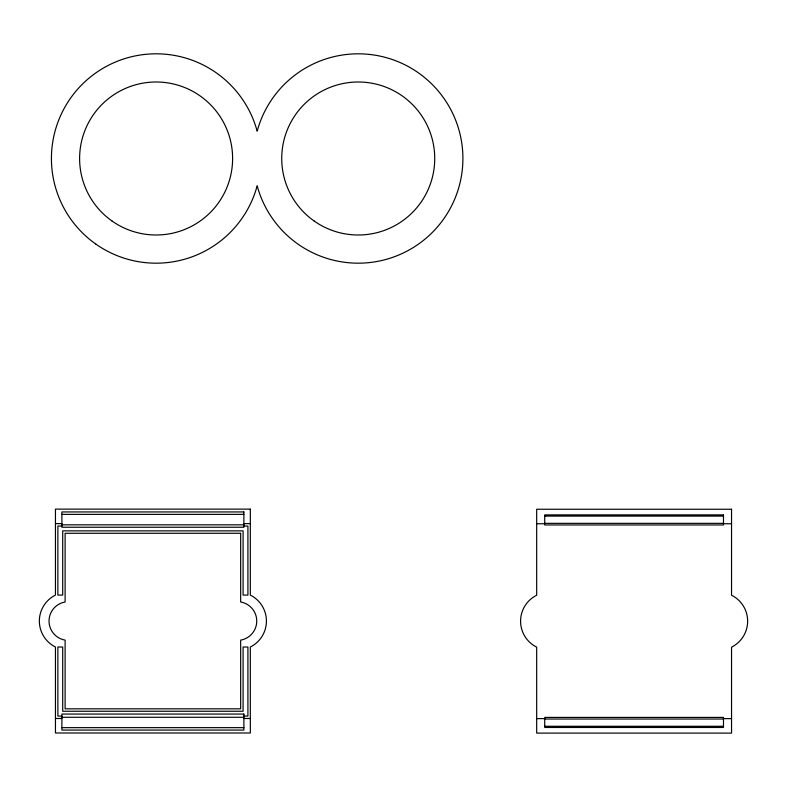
<?xml version="1.0" encoding="UTF-8"?>
<svg xmlns="http://www.w3.org/2000/svg" width="787" height="787" viewBox="0 0 787 787"><rect width="100%" height="100%" fill="white"/><g stroke="black" fill="none" stroke-linecap="round" stroke-linejoin="round"><path stroke-width="1.18" d="M61.898 514.364L243.881 514.364M544.722 516.095L723.489 516.095M544.722 523.345L723.489 523.345M55.454 523.621L61.898 523.621M243.881 523.621L250.325 523.621M536.675 523.749L544.722 523.749M723.489 523.749L731.546 523.749M61.898 524.831L243.881 524.831M61.898 526.041L57.874 526.041L57.874 595.09L62.704 595.09L62.704 530.871L243.085 530.871L243.085 595.09L247.915 595.09L247.915 526.041L243.881 526.041M61.898 716.081L57.874 716.081L57.874 647.022L62.704 647.022L62.704 711.251L243.085 711.251L243.085 647.022L247.915 647.022L247.915 716.081L243.881 716.081M61.898 717.282L243.881 717.282M55.454 718.492L61.898 718.492M243.881 718.492L250.325 718.492M536.675 718.62L544.722 718.62M723.489 718.62L731.546 718.62M544.722 719.023L723.489 719.023M544.722 726.273L723.489 726.273M61.898 727.65L243.881 727.65M250.325 509.13L55.454 509.13L55.454 595.09A28.991 28.991 0 0 0 55.454 647.022L55.454 732.992L250.325 732.992L250.325 647.022A28.991 28.991 0 0 0 250.325 595.09L250.325 509.13M731.546 509.248L536.675 509.248L536.675 595.218A28.991 28.991 0 0 0 536.675 647.15L536.675 733.11L731.546 733.11L731.546 647.15A28.991 28.991 0 0 0 731.546 595.218L731.546 509.248M243.881 511.943L61.898 511.943L61.898 527.241L243.881 527.241L243.881 511.943M723.489 514.885L544.722 514.885L544.722 524.959L723.489 524.959L723.489 514.885M240.665 533.281L65.114 533.281L65.114 602.006A19.331 19.331 0 0 0 65.114 640.116L65.114 708.831L240.665 708.831L240.665 640.116A19.331 19.331 0 0 0 240.665 602.006L240.665 533.281M243.881 714.065L61.898 714.065L61.898 730.07L243.881 730.07L243.881 714.065M723.489 717.41L544.722 717.41L544.722 727.473L723.489 727.473L723.489 717.41M96.004 244.206A104.681 104.681 0 0 0 257.172 185.801A104.681 104.681 0 0 0 418.33 244.206A104.681 104.681 0 0 0 418.33 72.788A104.681 104.681 0 0 0 257.172 131.193A104.681 104.681 0 0 0 96.004 72.788A104.681 104.681 0 0 0 96.004 244.206M112.059 221.039A76.496 76.496 0 0 0 232.303 165.368A76.496 76.496 0 0 0 123.972 89.079A76.496 76.496 0 0 0 112.059 221.039M314.18 221.039A76.496 76.496 0 0 0 434.424 165.368A76.496 76.496 0 0 0 326.093 89.079A76.496 76.496 0 0 0 314.18 221.039"/></g></svg>
